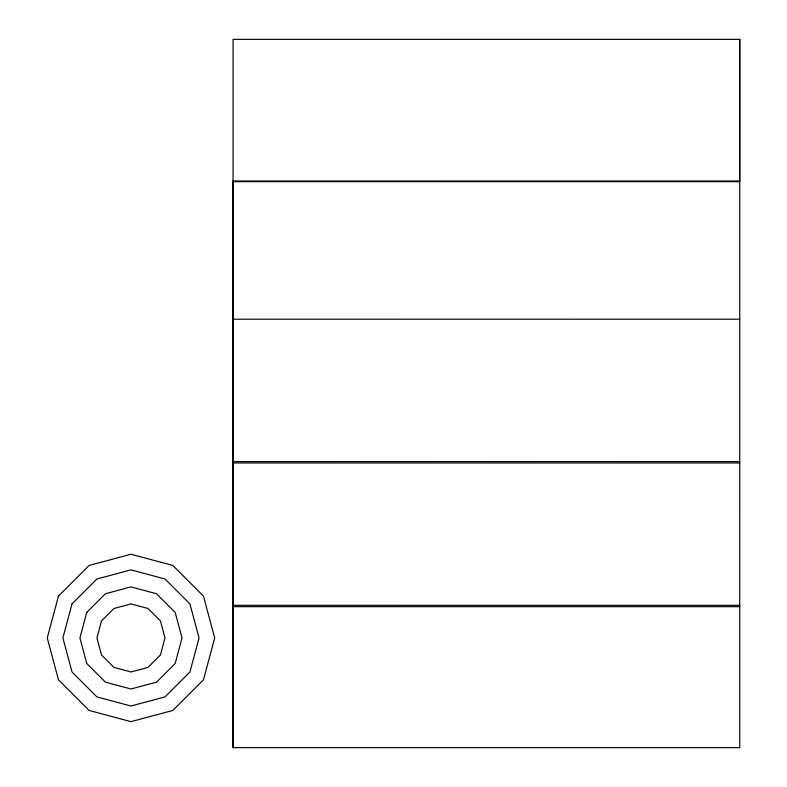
<?xml version="1.0" encoding="UTF-8"?>
<svg xmlns="http://www.w3.org/2000/svg" width="787" height="787" viewBox="0 0 787 787"><rect width="100%" height="100%" fill="white"/><g stroke="black" fill="none" stroke-linecap="round" stroke-linejoin="round"><path stroke-width="1.18" d="M233.06 747.64L233.07 39.35L739.741 39.37L739.731 747.65L233.06 747.64L233.06 181L739.731 181.01L739.741 39.37M233.06 320.919L233.07 319.197L739.731 319.207M233.07 181.649L739.731 181.669M233.06 461.566L739.731 461.585M233.07 462.963L739.731 462.982M233.06 605.301L739.731 605.311M233.07 606.649L739.731 606.659M58.484 596.093L47.259 637.942L58.464 679.801L89.118 710.445L130.967 721.659L172.825 710.445L203.469 679.801L214.684 637.952L203.469 596.103L172.835 565.45L130.967 554.235L89.118 565.45L58.484 596.093M72.02 603.904L62.901 637.942L72.02 671.98L96.929 696.908L130.967 706.028L165.004 696.908L189.923 671.99L199.042 637.952L189.923 603.914L165.004 578.996L130.967 569.877L96.929 578.986L72.02 603.904M86.757 612.424L79.92 637.942L86.757 663.471L105.438 682.162L130.967 688.999L156.505 682.162L175.176 663.471L182.023 637.952L175.176 612.424L156.505 593.732L130.967 586.895L105.448 593.732L86.757 612.424M101.503 620.933L96.949 637.952L101.503 654.961L113.958 667.415L130.967 671.98L147.986 667.415L160.44 654.961L164.995 637.952L160.45 620.943L147.986 608.479L130.967 603.914L113.958 608.479L101.503 620.933"/></g></svg>
